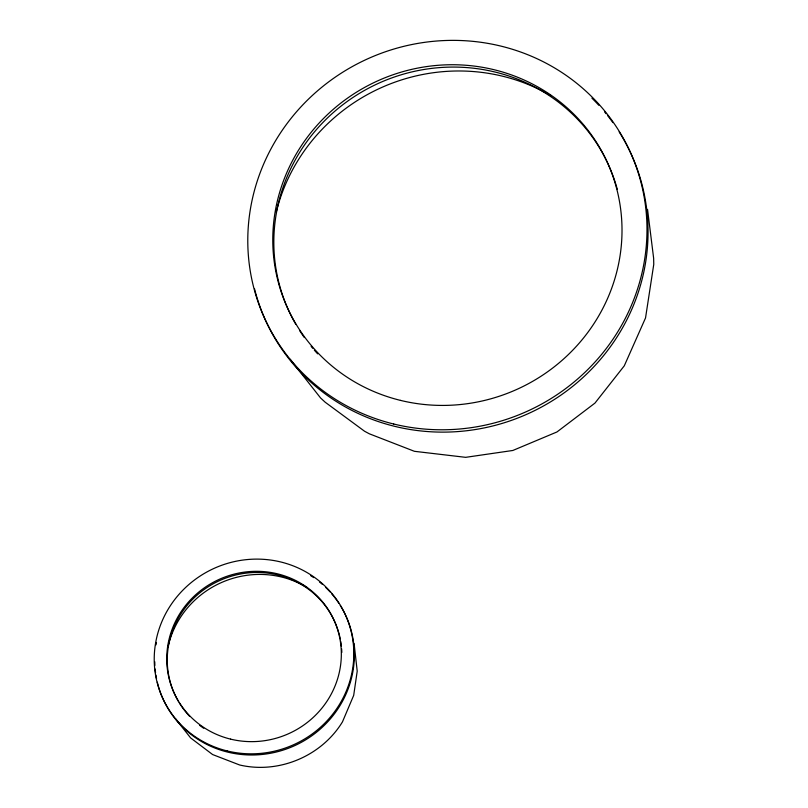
<?xml version="1.0" encoding="UTF-8"?>
<svg xmlns="http://www.w3.org/2000/svg" width="808" height="808" viewBox="0 0 808 808"><rect width="100%" height="100%" fill="white"/><g stroke="black" fill="none" stroke-linecap="round" stroke-linejoin="round"><path stroke-width="1.21" d="M290.153 359.297L320.604 398.001L325.2 402.233L364.57 431.25L369.367 433.815L414.413 451.308L465.661 457.338L512.848 450.47L556.954 431.967L594.961 403.091L624.291 365.812L645.531 317.958L653.763 264.388L653.642 258.287L647.541 209.363M175.407 718.585L190.637 737.936L212.615 754.551L239.633 764.984C278.81 774.165 321.554 756.177 342.481 721.837L353.692 695.375L357.217 671.125L354.106 643.612M619.15 131.856A200.838 193.435 -24.3 0 1 524.665 415.211A200.838 193.435 -24.3 0 1 254.51 288.779M591.931 98.182A200.838 193.435 -24.3 0 1 598.799 105.282M604.525 111.817A200.838 193.435 -24.3 0 1 606.111 113.736M607.677 115.685A200.838 193.435 -24.3 0 1 612.918 122.624M317.665 353.854A175.7 169.236 -24.3 0 1 314.352 350.177M312.736 348.299A175.7 169.236 -24.3 0 1 311.141 346.4M304.343 337.552A175.7 169.236 -24.3 0 1 299.516 330.411M295.688 324.119A175.7 169.236 -24.3 0 1 383.305 81.224A175.7 169.236 -24.3 0 1 617.261 189.213M276.235 212.1A183.759 176.992 -24.3 0 1 551.016 95.748M340.269 605.434A100.414 96.718 -24.3 0 1 291.789 746.915A100.414 96.718 -24.3 0 1 157.308 682.184M156.54 678.649A100.414 96.718 -24.3 0 1 155.904 675.074M155.56 672.66A100.414 96.718 -24.3 0 1 155.156 669.034M154.894 665.398A100.414 96.718 -24.3 0 1 154.772 661.772M156.035 644.835A100.414 96.718 -24.3 0 1 156.459 642.421M310.585 575.569A100.414 96.718 -24.3 0 1 313.645 577.589M319.514 581.982A100.414 96.718 -24.3 0 1 322.311 584.325M325.856 587.588A100.414 96.718 -24.3 0 1 330.048 591.921M331.664 593.739A100.414 96.718 -24.3 0 1 338.966 603.404M339.431 635.32A87.85 84.618 -24.3 0 1 340.239 638.916M340.693 641.35A87.85 84.618 -24.3 0 1 341.38 646.259M341.612 648.733A87.85 84.618 -24.3 0 1 341.824 652.44M203.747 728.281A87.85 84.618 -24.3 0 1 199.687 725.372M189.587 716.302A87.85 84.618 -24.3 0 1 179.124 702.576M178.497 701.536A87.85 84.618 -24.3 0 1 221.988 579.548A87.85 84.618 -24.3 0 1 339.128 634.139M167.892 647.4A91.88 88.496 -24.3 0 1 307.434 587.759M400.445 400.374A175.7 169.236 -24.3 0 0 616.524 188.082A175.7 169.236 -24.3 0 0 325.2 116.786A175.7 169.236 -24.3 0 0 400.445 400.374M393.728 424.018A200.838 193.435 -24.3 0 0 640.714 181.356A200.838 193.435 -24.3 0 0 307.727 99.859A200.838 193.435 -24.3 0 0 393.728 424.018M230.553 739.118A87.85 84.618 -24.3 0 0 338.592 632.967A87.85 84.618 -24.3 0 0 192.94 597.324A87.85 84.618 -24.3 0 0 230.553 739.118M227.2 750.945A100.414 96.718 -24.3 0 0 350.692 629.614A100.414 96.718 -24.3 0 0 184.194 588.86A100.414 96.718 -24.3 0 0 227.2 750.945"/></g></svg>
